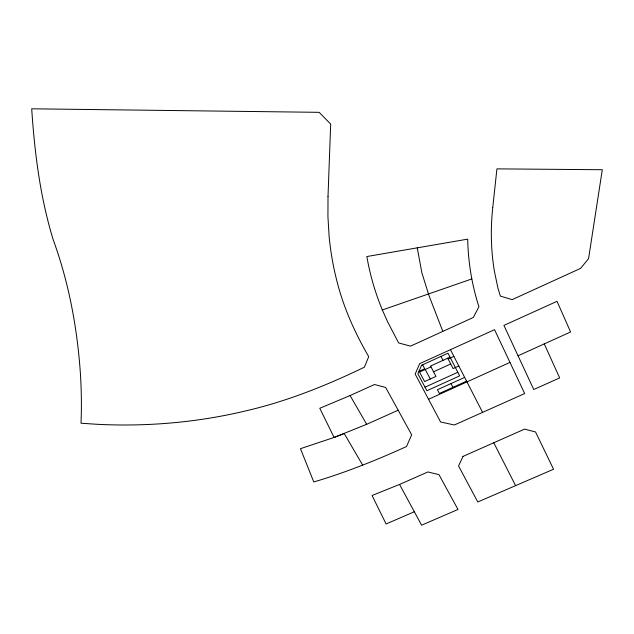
<?xml version="1.0" encoding="UTF-8"?>
<svg xmlns="http://www.w3.org/2000/svg" width="634" height="634" viewBox="0 0 634 634"><rect width="100%" height="100%" fill="white"/><g stroke="black" fill="none" stroke-linecap="round" stroke-linejoin="round"><path stroke-width="0.95" d="M418.955 371.35L424.701 368.719L422.624 364.804M450.021 357.148L430.534 366.056L435.978 376.39L424.614 381.565L419.549 372.079L430.961 366.864M448.143 359.01L453.889 356.387M433.553 371.786L450.703 363.964M450.457 349.683L494.544 329.672L524.675 393.563L454.356 424.986L440.606 421.99L415.183 374.076L419.684 363.639L450.457 349.683L482.593 412.369M458.81 365.992L453.088 368.592L447.723 358.194M425.018 387.168L457.803 372.269M350.079 395.561L374.48 384.513L385.654 387.453L411.664 434.789L406.521 446.534C376.366 460.213 345.57 472.599 313.775 481.951L300.461 448.682L334.094 437.444L366.69 424.312L350.079 395.561L319.782 408.28L334.094 437.444L344.222 433.577L362.68 465.134M464.659 377.388L437.412 389.744L439.394 393.484L466.592 381.161M518.041 355.785L570.584 331.978L557.032 301.324L503.927 325.408L533.741 389.506L559.663 377.919L544.257 343.905M428.56 399.269L509.982 362.402M398.16 410.214L366.23 424.518M414.311 511.741L386.106 523.993L372.063 495.503L399.555 484.439L427.926 471.95L438.966 474.652L457.994 509.459L421.602 525.198L399.555 484.439M471.847 278.936L382.334 309.963C375.249 292.797 369.994 274.855 366.864 256.54L467.686 239.145C468.169 262.064 471.894 284.928 478.916 306.753L473.329 317.46L410.507 346.148L398.643 342.946L387.849 322.262L382.334 309.963M425.248 369.471L430.296 378.974M451.012 383.578L452.969 387.334M440.971 356.411L443.015 360.35M493.783 442.77L515.593 485.644M442.833 331.384L429.083 295.872L421.872 272.802L417.259 247.862M328.016 196.318L327.929 216.59L329.117 236.45A374.845 314.02 -37.5 0 0 337.621 283.802C344.349 309.463 355.42 333.753 368.719 356.641L364.415 367.181C326.645 385.424 287.464 401.179 246.531 410.713A609.115 555.091 55.9 0 1 217.224 416.847C184.954 422.609 152.16 425.287 119.382 424.97A551.366 507.549 50.9 0 1 96.416 424.249L81.017 423.227L81.295 414.184A892.149 589.517 27.1 0 0 80.328 372.546C77.15 327.279 68.718 282.257 53.153 239.589C40.18 197.166 34.64 152.937 31.7 108.802L319.14 112.329L330.686 124.066L328.016 196.318M492.761 207.477L492.372 211.399A299.438 241.126 -37.6 0 0 491.366 237.972L491.691 246.626A278.437 225.696 -37.1 0 0 494.536 271.915L497.944 288.121L500.392 296.102L512.137 299.644L580.57 268.396L588.558 258.696L602.3 169.73L496.921 168.874L492.761 207.477M421.578 365.287L417.877 373.83L426.928 390.726L459.658 375.867L447.992 353.193L421.578 365.287M463.01 456.401L458.556 465.974L477.774 501.985L553.553 469.239L535.532 431.952L524.595 429.115L463.01 456.401"/></g></svg>
